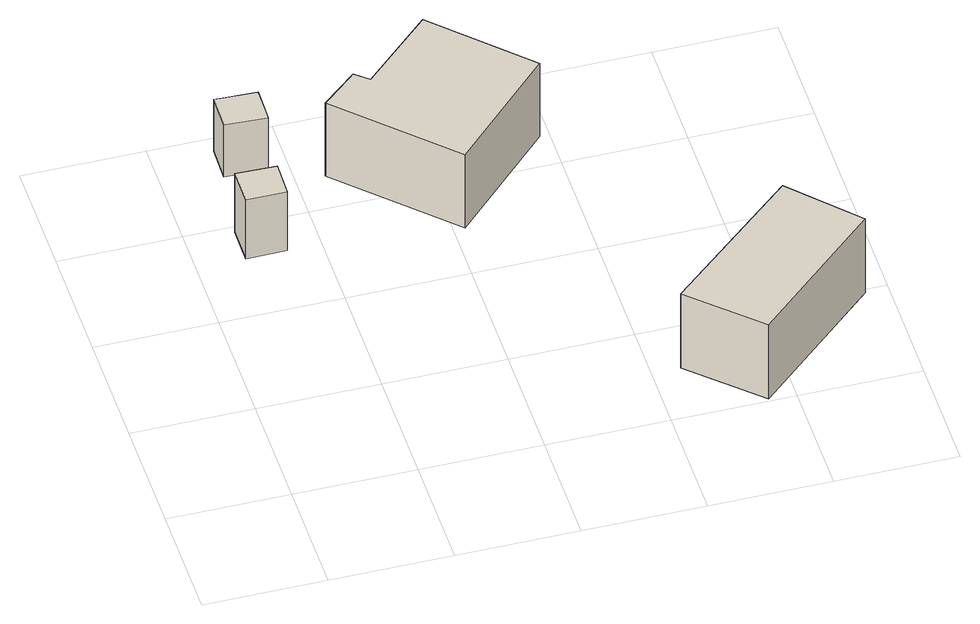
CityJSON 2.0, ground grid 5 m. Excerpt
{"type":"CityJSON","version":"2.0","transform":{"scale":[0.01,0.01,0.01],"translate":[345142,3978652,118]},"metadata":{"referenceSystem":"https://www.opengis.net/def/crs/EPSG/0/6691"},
"CityObjects":{
"building1":{"type":"Building","attributes":{"土砂災害警戒区域.現象区分":"1","土砂災害警戒区域.区域区分":"1","measuredHeight":3},"geometry":[{"type":"Solid","lod":"1","boundaries":[[[[0,1,2,3]],[[2,4,5,3]],[[1,6,4,2]],[[0,7,6,1]],[[3,5,7,0]],[[4,6,7,5]]]]}]},
"building2":{"type":"Building","attributes":{"土砂災害警戒区域.現象区分":"1","土砂災害警戒区域.区域区分":"1","measuredHeight":2.7},"geometry":[{"type":"Solid","lod":"1","boundaries":[[[[8,9,10,11]],[[10,12,13,11]],[[9,14,12,10]],[[8,15,14,9]],[[11,13,15,8]],[[12,14,15,13]]]]}]},
"building3":{"type":"Building","attributes":{"土砂災害警戒区域.現象区分":"1","土砂災害警戒区域.区域区分":"1","measuredHeight":3.8},"geometry":[{"type":"Solid","lod":"1","boundaries":[[[[16,17,18,19,20,21]],[[20,22,23,21]],[[19,24,22,20]],[[18,25,24,19]],[[17,26,25,18]],[[16,27,26,17]],[[21,23,27,16]],[[22,24,25,26,27,23]]]]}]},
"building4":{"type":"Building","attributes":{"土砂災害警戒区域.現象区分":"1","土砂災害警戒区域.区域区分":"1","measuredHeight":3.8},"geometry":[{"type":"Solid","lod":"1","boundaries":[[[[28,29,30,31]],[[30,32,33,31]],[[29,34,32,30]],[[28,35,34,29]],[[31,33,35,28]],[[32,34,35,33]]]]}]}
},
"vertices":[
[240,1030,510],[236,881,510],[72,880,510],[73,1035,510],[72,880,814],[73,1035,814],[236,881,814],[240,1030,814],
[283,1445,549],[281,1296,549],[106,1303,549],[110,1453,549],[106,1303,817],[110,1453,817],[281,1296,817],[283,1445,817],
[1392,1427,319],[978,1013,319],[548,1439,319],[694,1567,319],[750,1520,319],[1033,1787,319],[750,1520,697],[1033,1787,697],[694,1567,697],[548,1439,697],[978,1013,697],[1392,1427,697],
[2156,747,91],[2406,481,91],[1890,12,91],[1616,272,91],[1890,12,474],[1616,272,474],[2406,481,474],[2156,747,474]
]}
